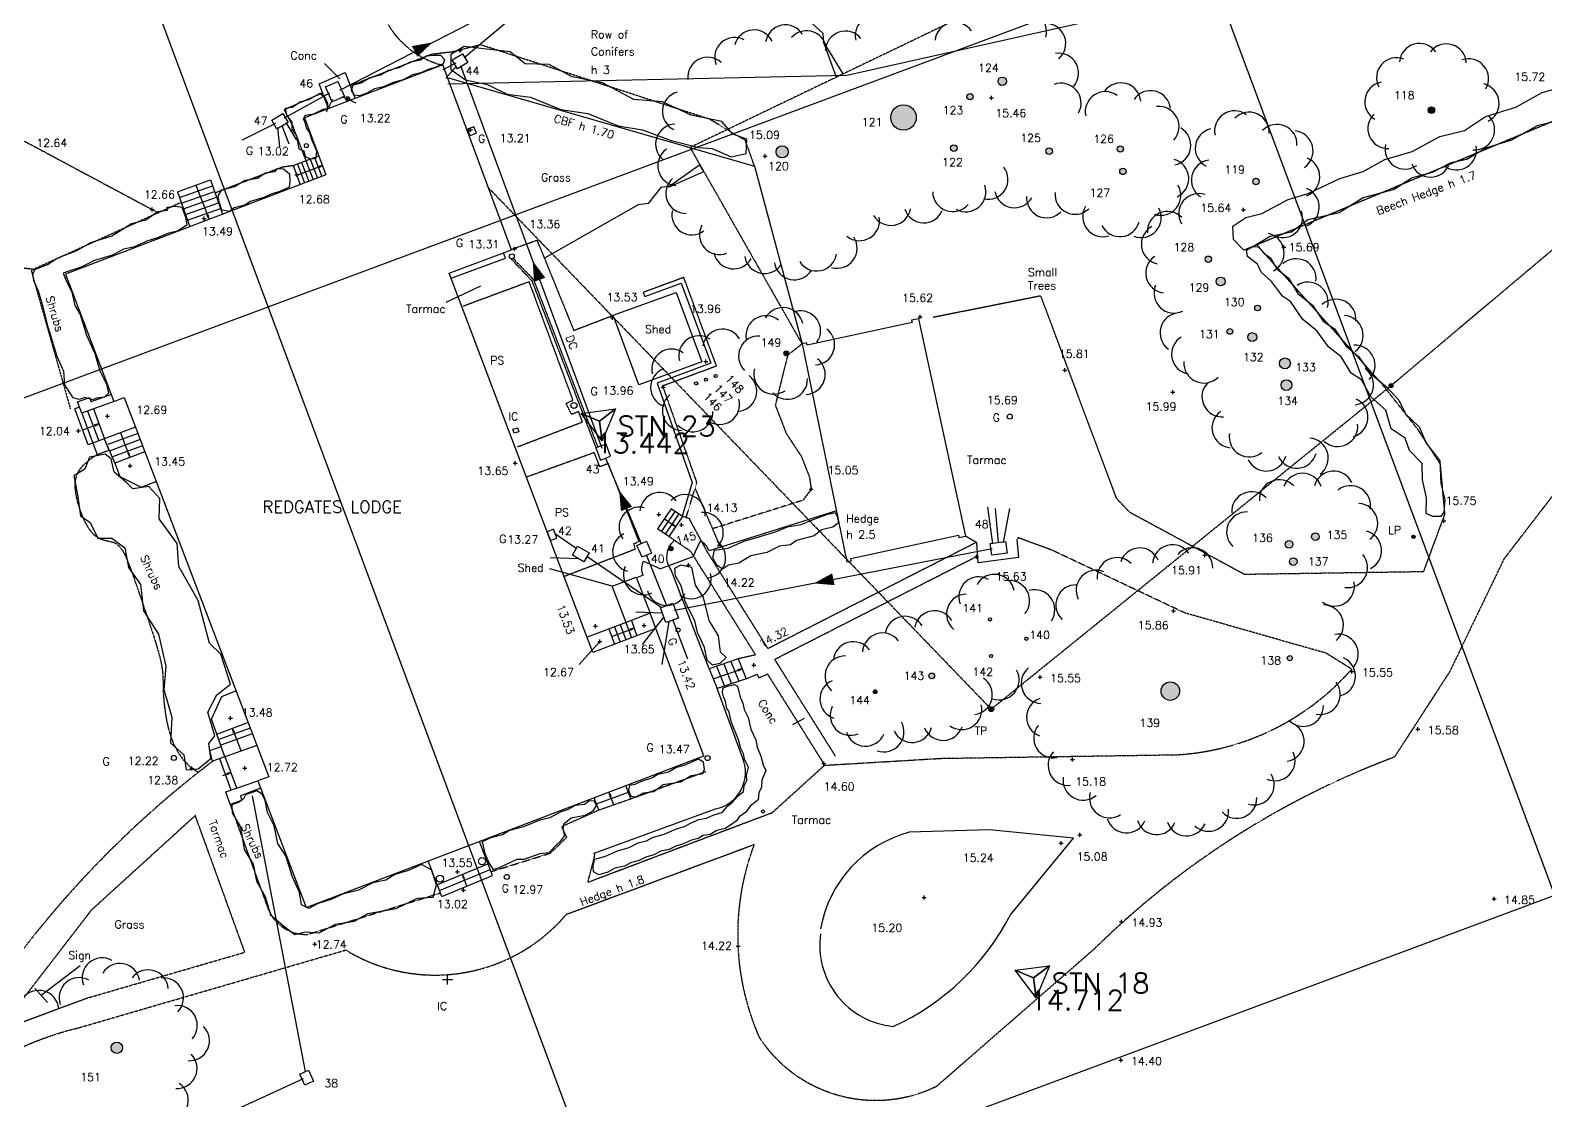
# Model space of a CAD drawing. Extents: x -4000 to 590500, y -6503 to 470250.
# Drawn here: x 340894 to 416624, y 271888 to 325378 of the extents above; entities that cross this region are included whole.
import ezdxf
from ezdxf.enums import TextEntityAlignment as Align

# ---------------------------------------------------------------- set-up
doc = ezdxf.new("R2010")
doc.units = 0
doc.header["$LTSCALE"] = 0.0508
doc.linetypes.add('DASHED', pattern=[19.05, 12.7, -6.35])
for name, color, linetype in [('BOUNDARY', 30, 'CONTINUOUS'), ('BT', 34, 'CONTINUOUS'), ('BUILDING', 34, 'CONTINUOUS'), ('CONTROL', 1, 'CONTINUOUS'), ('DETAIL', 5, 'CONTINUOUS'), ('FOUL', 1, 'CONTINUOUS'), ('GRID', 253, 'CONTINUOUS'), ('LEVEL', 1, 'CONTINUOUS'), ('MH_NUMBER', 7, 'CONTINUOUS'), ('SERVICE', 1, 'CONTINUOUS'), ('STAIRS', 2, 'CONTINUOUS'), ('STORM', 5, 'CONTINUOUS'), ('TEXT', 7, 'CONTINUOUS'), ('TEXT_SERVICE', 1, 'CONTINUOUS'), ('TREE_NUMBER', 7, 'CONTINUOUS'), ('VEGETATION', 3, 'CONTINUOUS')]:
    doc.layers.add(name, color=color, linetype=linetype)
doc.styles.add('ROMANS', font='Romans.shx')

msp = doc.modelspace()

# ---------------------------------------------------------------- hatches: boundary and pattern name
at = {"layer": 'SERVICE', "linetype": 'Continuous'}
h = msp.add_hatch(color=256, dxfattribs=at)
edge = h.paths.add_edge_path()
edge.add_arc((408898, 307621), 100, 0, 360)
h = msp.add_hatch(color=256, dxfattribs=at)
edge = h.paths.add_edge_path()
edge.add_arc((410015, 300068), 80, 0, 360)
h = msp.add_hatch(color=256, dxfattribs=at)
edge = h.paths.add_edge_path()
edge.add_arc((388913, 291455), 125, 0, 360)
at = {"layer": 'VEGETATION', "linetype": 'Continuous'}
h = msp.add_hatch(color=256, dxfattribs=at)
edge = h.paths.add_edge_path()
edge.add_arc((378468, 319303), 302, 0, 360)
edge = h.paths.add_edge_path()
edge.add_arc((384533, 321021), 637, 0, 360)
edge = h.paths.add_edge_path()
edge.add_arc((387857, 322063), 159, 0, 360)
edge = h.paths.add_edge_path()
edge.add_arc((389464, 322832), 207, 0, 360)
edge = h.paths.add_edge_path()
edge.add_arc((387046, 319489), 159, 0, 360)
edge = h.paths.add_edge_path()
edge.add_arc((391810, 319338), 159, 0, 360)
edge = h.paths.add_edge_path(flags=16)
edge.add_arc((395366, 319445), 159, 0, 360)
edge = h.paths.add_edge_path()
edge.add_arc((395496, 318327), 159, 0, 360)
h.paths.add_polyline_path([(394878, 318795), (399545, 318795), (399545, 320795), (394878, 320795)], flags=9)
h = msp.add_hatch(color=256, dxfattribs=at)
edge = h.paths.add_edge_path()
edge.add_arc((410914, 321390), 159, 0, 360)
h = msp.add_hatch(color=256, dxfattribs=at)
edge = h.paths.add_edge_path()
edge.add_arc((399763, 313939), 159, 0, 360)
edge = h.paths.add_edge_path()
edge.add_arc((400376, 312827), 223, 0, 360)
edge = h.paths.add_edge_path()
edge.add_arc((402146, 317823), 159, 0, 360)
edge = h.paths.add_edge_path()
edge.add_arc((400840, 310333), 143, 0, 360)
edge = h.paths.add_edge_path()
edge.add_arc((402224, 311500), 143, 0, 360)
edge = h.paths.add_edge_path()
edge.add_arc((401960, 310046), 223, 0, 360)
edge = h.paths.add_edge_path()
edge.add_arc((403592, 308732), 271, 0, 360)
edge = h.paths.add_edge_path()
edge.add_arc((403668, 307648), 271, 0, 360)
h = msp.add_hatch(color=256, dxfattribs=at)
edge = h.paths.add_edge_path()
edge.add_arc((378671, 309236), 120, 0, 360)
h = msp.add_hatch(color=256, dxfattribs=at)
edge = h.paths.add_edge_path()
edge.add_arc((374166, 307734), 79.6, 0, 360)
edge = h.paths.add_edge_path()
edge.add_arc((374659, 307922), 79.6, 0, 360)
edge = h.paths.add_edge_path()
edge.add_arc((375143, 308101), 79.6, 0, 360)
h = msp.add_hatch(color=256, dxfattribs=at)
edge = h.paths.add_edge_path()
edge.add_arc((403800, 299690), 191, 0, 360)
edge = h.paths.add_edge_path()
edge.add_arc((405117, 300079), 191, 0, 360)
edge = h.paths.add_edge_path()
edge.add_arc((404010, 298827), 191, 0, 360)
h = msp.add_hatch(color=256, dxfattribs=at)
edge = h.paths.add_edge_path()
edge.add_arc((372907, 299477), 111, 0, 360)
h = msp.add_hatch(color=256, dxfattribs=at)
edge = h.paths.add_edge_path()
edge.add_arc((385942, 293117), 143, 0, 360)
edge = h.paths.add_edge_path()
edge.add_arc((388904, 294111), 79.6, 0, 360)
edge = h.paths.add_edge_path()
edge.add_arc((388856, 295938), 79.6, 0, 360)
edge = h.paths.add_edge_path()
edge.add_arc((390673, 294972), 79.6, 0, 360)
h = msp.add_hatch(color=256, dxfattribs=at)
edge = h.paths.add_edge_path()
edge.add_arc((397868, 292356), 462, 0, 360)
edge = h.paths.add_edge_path()
edge.add_arc((403830, 294003), 127, 0, 360)
h = msp.add_hatch(color=256, dxfattribs=at)
edge = h.paths.add_edge_path()
edge.add_arc((383115, 292324), 95.5, 0, 360)
h = msp.add_hatch(color=256, dxfattribs=at)
edge = h.paths.add_edge_path()
edge.add_arc((340301, 270295), 891, 0, 360)
edge = h.paths.add_edge_path()
edge.add_arc((345217, 274535), 286, 0, 360)
edge = h.paths.add_edge_path()
edge.add_arc((342287, 264340), 350, 0, 360)
edge = h.paths.add_edge_path()
edge.add_arc((344131, 265945), 79.6, 0, 360)
edge = h.paths.add_edge_path()
edge.add_arc((353701, 265658), 63.7, 0, 360)

# ---------------------------------------------------------------- linework, layer by layer
at = {"layer": 'BOUNDARY', "linetype": 'Continuous', "flags": 128}
for points in [[(361797, 322998), (377085, 318592), (379461, 309704)], [(381182, 301368), (374818, 299368)], [(374002, 299066), (372380, 298465)], [(371517, 298145), (371189, 298023)]]:
    msp.add_lwpolyline(points, dxfattribs=at)
for points in [[(374818, 299368, 0.198912), (374365, 299856), (374002, 299066)], [(371517, 298145, -0.198912), (371543, 298849), (372380, 298465)]]:
    msp.add_lwpolyline(points, format="xyb", dxfattribs=at)
at = {"layer": 'BT', "linetype": 'Continuous', "flags": 128}
for points in [[(466894, 347728), (458232, 347728), (458232, 342481), (444143, 337098), (381701, 323114), (361768, 322692)], [(351983, 287120), (354636, 273350)], [(354532, 272987), (315266, 254900)]]:
    msp.add_lwpolyline(points, dxfattribs=at)
at = {"layer": 'BUILDING', "linetype": 'Continuous'}
msp.add_line((385276, 310965), (387631, 300098), dxfattribs=at)
at = {"layer": 'BUILDING', "linetype": 'Continuous', "flags": 128}
for points in [[(364937, 314411), (361516, 323648), (354596, 321005), (355668, 318160), (342655, 313186), (345062, 306832), (345581, 307024), (352807, 288074), (352258, 287880), (354685, 281543), (374551, 289120), (372154, 295480), (369004, 294287), (361831, 313235), (364937, 314411)], [(385276, 310965), (384934, 310891), (384959, 310773), (379711, 309636), (379686, 309753), (379461, 309704), (381707, 298821), (381932, 298870), (381907, 298987), (387272, 300150), (387298, 300033), (387631, 300098)]]:
    msp.add_lwpolyline(points, dxfattribs=at)
at = {"layer": 'CONTROL', "linetype": 'Continuous'}
for p, q in [((368419, 306236), (370136, 306464)), ((369343, 305854), (368419, 306236)), ((369475, 304863), (368419, 306236)), ((368419, 306236), (369343, 305854)), ((369343, 305854), (370136, 306464)), ((370136, 306464), (369343, 305854)), ((370136, 306464), (369475, 304863)), ((369475, 304863), (369343, 305854)), ((369343, 305854), (369475, 304863)), ((390112, 278404), (391829, 278632)), ((391036, 278022), (390112, 278404)), ((391168, 277031), (390112, 278404)), ((390112, 278404), (391036, 278022)), ((391036, 278022), (391829, 278632)), ((391829, 278632), (391036, 278022)), ((391168, 277031), (391036, 278022)), ((391036, 278022), (391168, 277031)), ((391829, 278632), (391168, 277031))]:
    msp.add_line(p, q, dxfattribs=at)
at = {"layer": 'DETAIL', "linetype": 'Continuous'}
for p, q in [((354027, 318615), (355312, 319102)), ((348244, 317314), (348867, 315560)), ((349893, 317900), (350502, 316185)), ((345062, 306832), (343465, 306242)), ((344934, 307179), (343928, 306807)), ((343354, 306542), (343125, 306457)), ((344579, 304958), (343784, 304663)), ((346432, 302544), (347180, 302829)), ((373489, 301088), (372926, 301470)), ((372801, 300080), (372241, 300461)), ((372154, 295480), (371866, 296244)), ((370669, 295789), (368716, 295049)), ((376267, 293968), (374826, 293473)), ((376662, 292976), (377217, 293201)), ((377217, 293201), (377300, 293019)), ((377300, 293019), (377743, 293209)), ((350469, 292095), (351171, 292363)), ((376662, 292976), (375221, 292481)), ((341761, 276802), (341119, 277509))]:
    msp.add_line(p, q, dxfattribs=at)
at = {"layer": 'DETAIL', "linetype": 'DASHED'}
for p, q in [((374112, 302490), (375378, 299544)), ((388166, 299783), (377760, 294481)), ((388245, 299105), (378101, 293937)), ((377143, 294166), (376267, 293968)), ((370913, 286980), (374660, 288346))]:
    msp.add_line(p, q, dxfattribs=at)
at = {"layer": 'DETAIL', "linetype": 'DASHED', "flags": 128}
for points in [[(321350, 430351), (321015, 414579), (320509, 379328), (319995, 359308), (319907, 337616), (321532, 331678), (327662, 324395), (340693, 319791), (347293, 316259)], [(390905, 428180), (391587, 402376), (391498, 380036), (391453, 357694), (391806, 336040), (388695, 326647), (373864, 319521), (379461, 309704)], [(386012, 311047), (391376, 312116), (395156, 302004), (395819, 301310), (401567, 298200), (410530, 298335), (411588, 301197), (411364, 303700), (410223, 305451), (408424, 307729), (402177, 314662), (421483, 322718), (426708, 325013), (438807, 330033), (454939, 335936), (455920, 336199), (458015, 337686), (458945, 340638), (457376, 342366), (457369, 350415)], [(377085, 318592), (376631, 319876), (374844, 320932), (363401, 324652), (362011, 324301), (360940, 324171), (356881, 322601)], [(341054, 313431), (325903, 315112), (316291, 322409), (316306, 305847), (314949, 280384), (314626, 267220), (314776, 263416), (316279, 262315), (318752, 260744)], [(355503, 322248), (353577, 321405), (353997, 320616), (354664, 318857)], [(354028, 318614), (353482, 318535), (350126, 317244)], [(348435, 316777), (340936, 313378), (342896, 306461)], [(364929, 314434), (366217, 314890), (368050, 310380), (370027, 311139)], [(365246, 304569), (368490, 305810), (368296, 306321), (367941, 306186), (367669, 306743), (368018, 306893), (365830, 312810), (362520, 311585)], [(373670, 301026), (374204, 302791), (372498, 307619), (375185, 308610), (373554, 313028), (371525, 312278)], [(379461, 309704), (378741, 309139), (378121, 306644), (378667, 305239), (379422, 304086), (379820, 303080), (379925, 302452), (379511, 301891), (374981, 300467)], [(344238, 304181), (343927, 303968), (343674, 303767), (343475, 303572), (343324, 303379), (343219, 303182), (343153, 302976), (343123, 302758), (343124, 302520), (343152, 302262), (343204, 301988), (343276, 301706), (343364, 301425), (343467, 301152), (343581, 300895), (343702, 300662), (343827, 300461), (343954, 300298), (344081, 300169), (344207, 300070), (344332, 299997), (344454, 299944), (344572, 299905), (344686, 299878), (344795, 299856), (344897, 299834), (344994, 299809), (345087, 299776), (345176, 299730), (345264, 299668), (345351, 299584), (345437, 299476), (345525, 299338), (345616, 299167), (345708, 298964), (345804, 298732), (345904, 298474), (346007, 298191), (346115, 297887), (346226, 297563), (346343, 297222), (346465, 296867), (346589, 296503), (346714, 296137), (346836, 295775), (346953, 295422), (347062, 295085), (347162, 294770), (347249, 294482), (347321, 294227), (347379, 294001), (347426, 293799), (347461, 293617), (347487, 293450), (347505, 293293), (347517, 293142), (347523, 292991), (347527, 292836), (347529, 292672), (347532, 292495), (347539, 292300), (347551, 292082), (347571, 291836), (347602, 291558), (347645, 291244), (347704, 290891), (347787, 290509), (347902, 290110), (348059, 289706), (348267, 289310), (348534, 288934), (348870, 288590), (349283, 288291)], [(367564, 298091), (371130, 299459), (371059, 299725), (371315, 299841), (369781, 303724), (369352, 303566), (369084, 304274), (365689, 303046)], [(377760, 294481), (374744, 299286), (373829, 300972), (373489, 301088)], [(377143, 294166), (373899, 299334), (372801, 300080)], [(381133, 289106), (378101, 293937)], [(380549, 288739), (377743, 293209)], [(363951, 283346), (366886, 284261), (367701, 285048), (367456, 285597), (369299, 286416)], [(377950, 286263), (368760, 282794), (369106, 284138)]]:
    msp.add_lwpolyline(points, dxfattribs=at)
for points in [[(361461, 323626, -0.717858), (360935, 332028), (380547, 334418), (381267, 338600), (381797, 357863), (382141, 379754), (382114, 402775), (382131, 428260)], [(350001, 288847, 0.073938), (339582, 278182, -0.121747), (322780, 262293), (316776, 259984, -0.414954), (312404, 263656), (312322, 281513), (312201, 303743), (312129, 319321), (312009, 340833), (311835, 351731)], [(452037, 326721), (443188, 324389), (436164, 322168), (431718, 319100, 0.291607), (429456, 314766), (430959, 308265), (430435, 306637), (425898, 303298), (419425, 300744), (417677, 303037), (414536, 298959), (411822, 293321), (409061, 289056, 0.105156), (394078, 279483), (386172, 272594, -0.379026), (377342, 275038, -0.196114), (377083, 284699, -0.196114)], [(377950, 286263), (380584, 288650), (386444, 288998), (398246, 289178, 0.199665), (406930, 293453), (405646, 294252), (398579, 296266), (391987, 299382), (390272, 300019), (390196, 299926)], [(350886, 286673), (352758, 281529, 0.331), (354766, 280202), (361417, 282280)], [(312616, 221010), (312509, 240123), (312443, 249044), (312347, 255102, -0.178501), (313350, 257114, -0.118015), (316453, 257877, 0.092724), (333920, 269089, -0.18539), (343410, 275560), (356658, 279417, 0.368926), (367684, 281204), (377083, 284699)]]:
    msp.add_lwpolyline(points, format="xyb", dxfattribs=at)
at = {"layer": 'DETAIL', "flags": 128}
for points in [[(380568, 324691), (380555, 324719), (380524, 325224), (379772, 325906), (379741, 326412), (376151, 333882)], [(372932, 317609), (372905, 317593), (372403, 317526), (371776, 316729), (371273, 316662), (366584, 313988)], [(351002, 290466), (351007, 290477)]]:
    msp.add_lwpolyline(points, dxfattribs=at)
for points in [[(380516, 324835), (381171, 323031), (381515, 323197)], [(372792, 317546), (374545, 318326), (374356, 318658)]]:
    msp.add_lwpolyline(points, close=True, dxfattribs=at)
at = {"layer": 'DETAIL', "linetype": 'Continuous', "flags": 128}
for points in [[(355802, 321465), (355326, 322710), (356627, 323266), (357122, 321969)], [(361926, 312986), (364637, 313991), (364536, 314259)], [(371525, 312278), (371601, 312072), (373424, 312745), (374903, 308740), (372218, 307751), (373972, 302786), (373464, 301105)], [(343465, 306242), (343254, 306814), (343845, 307033), (343928, 306807)], [(344026, 304753), (344238, 304181), (344829, 304400), (344741, 304637)], [(344579, 304958), (345119, 303753), (345375, 303083), (346432, 302544)], [(390196, 299926), (390277, 299033), (388268, 298773), (388200, 299763), (387631, 300098)], [(350612, 289068), (350220, 290203), (349947, 290959), (350469, 292095)], [(350612, 289068), (350001, 288847), (349867, 289386), (350435, 289582)], [(352403, 287502), (351397, 287117), (351448, 286894), (350878, 286694), (350665, 287316), (352258, 287880)]]:
    msp.add_lwpolyline(points, dxfattribs=at)
for points in [[(371309, 307667), (370027, 311139), (373174, 312279), (374456, 308807)], [(370669, 295789), (369980, 297602), (371176, 298057), (371866, 296244)]]:
    msp.add_lwpolyline(points, close=True, dxfattribs=at)
for points in [[(374826, 293473), (372924, 298410, -0.390458), (373083, 299891)], [(369106, 284138), (369067, 284252), (375138, 286469, 0.476211), (376484, 289032), (375221, 292481)], [(380383, 280227, 0.425972), (384023, 275596, 0.168151), (389876, 281182), (393033, 285000), (388825, 285425), (384813, 285303, 0.290664), (380383, 280477)]]:
    msp.add_lwpolyline(points, format="xyb", dxfattribs=at)
at = {"layer": 'DETAIL', "linetype": 'DASHED', "flags": 128}
msp.add_lwpolyline([(349140, 286137), (343940, 281407), (339287, 275368), (343675, 277001), (351615, 279308)], close=True, dxfattribs=at)
at = {"layer": 'DETAIL', "linetype": 'Continuous'}
for centre in [(363467, 283856), (361366, 282983)]:
    msp.add_circle(centre, 180, dxfattribs=at)
at = {"layer": 'FOUL', "linetype": 'Continuous', "flags": 128}
for points in [[(356356, 322387), (366572, 327648)], [(362578, 324011), (366678, 327471)], [(362154, 323729), (361517, 323411)], [(362189, 323588), (361659, 322987)], [(362401, 323623), (369452, 304501)], [(353599, 321010), (355862, 322246)], [(356003, 321928), (355685, 321293)], [(356463, 322069), (357170, 321752)], [(353246, 320516), (353352, 319562)], [(353458, 320622), (353811, 319704)], [(353670, 320763), (354200, 319880)], [(369646, 304000), (371428, 299735)], [(368169, 299475), (367140, 300201)], [(371692, 299141), (372682, 296631)], [(368305, 298966), (366874, 299024)], [(372421, 296535), (368714, 299079)], [(372487, 296257), (371152, 296305)], [(372553, 296076), (371470, 294681)], [(372805, 295834), (372460, 293692)], [(373006, 295908), (373732, 293975)]]:
    msp.add_lwpolyline(points, dxfattribs=at)
at = {"layer": 'FOUL', "flags": 128}
for points in [[(360994, 324775, 0, 600, 0), (360102, 324322, 600, 600, 0)], [(366004, 313852, 0, 600, 0), (366346, 312912, 600, 600, 0)], [(370318, 302390, 0, 600, 0), (370690, 301462, 600, 600, 0)]]:
    msp.add_lwpolyline(points, format="xyseb", dxfattribs=at)
at = {"layer": 'GRID', "linetype": 'Continuous', "flags": 128}
for points in [[(468788, 0), (295644, 465000)], [(522142, 0), (348997, 465000)], [(0, 180214), (535000, 379423)], [(0, 126860), (535000, 326070)]]:
    msp.add_lwpolyline(points, dxfattribs=at)
at = {"layer": 'LEVEL', "flags": 128}
for points in [[(362280, 324374), (362480, 324374)], [(362380, 324274), (362380, 324474)], [(356655, 321954), (356855, 321954)], [(356755, 321854), (356755, 322054)], [(388837, 322001), (389037, 322001)], [(388937, 321901), (388937, 322101)], [(362797, 320409), (362997, 320409)], [(362897, 320309), (362897, 320509)], [(377525, 319085), (377725, 319085)], [(377625, 318985), (377625, 319185)], [(354121, 318153), (354321, 318153)], [(354221, 318053), (354221, 318253)], [(346883, 316425), (347083, 316425)], [(346983, 316325), (346983, 316525)], [(349478, 315980), (349678, 315980)], [(349578, 315880), (349578, 316080)], [(401418, 316401), (401618, 316401)], [(401518, 316301), (401518, 316501)], [(364990, 314451), (365190, 314451)], [(365090, 314351), (365090, 314551)], [(403432, 314536), (403632, 314536)], [(403532, 314436), (403532, 314636)], [(369888, 311015), (370088, 311015)], [(369988, 310915), (369988, 311115)], [(385260, 311056), (385460, 311056)], [(385360, 310956), (385360, 311156)], [(374545, 308830), (374745, 308830)], [(374645, 308730), (374645, 308930)], [(392498, 308389), (392698, 308389)], [(392598, 308289), (392598, 308489)], [(372428, 307551), (372628, 307551)], [(372528, 307451), (372528, 307651)], [(397890, 307294), (398090, 307294)], [(397990, 307194), (397990, 307394)], [(344647, 306090), (344847, 306090)], [(344747, 305990), (344747, 306190)], [(343197, 305357), (343397, 305357)], [(343297, 305257), (343297, 305457)], [(345885, 303518), (345885, 303718)], [(365029, 303742), (365229, 303742)], [(365129, 303642), (365129, 303842)], [(345785, 303618), (345985, 303618)], [(379825, 302452), (380025, 302452)], [(379925, 302352), (379925, 302552)], [(372205, 301188), (372405, 301188)], [(372305, 301088), (372305, 301288)], [(373338, 300660), (373538, 300660)], [(373438, 300560), (373438, 300760)], [(411436, 300872), (411636, 300872)], [(411536, 300772), (411536, 300972)], [(388182, 298972), (388182, 299172)], [(399485, 299152), (399685, 299152)], [(399585, 299052), (399585, 299252)], [(373687, 298658), (373887, 298658)], [(373787, 298558), (373787, 298758)], [(388082, 299072), (388282, 299072)], [(397924, 296364), (398124, 296364)], [(398024, 296264), (398024, 296464)], [(369031, 295602), (369231, 295602)], [(369131, 295502), (369131, 295702)], [(371476, 295631), (371676, 295631)], [(371576, 295531), (371576, 295731)], [(369260, 294840), (369460, 294840)], [(369360, 294740), (369360, 294940)], [(376957, 293654), (377157, 293654)], [(377057, 293554), (377057, 293754)], [(391356, 292949), (391356, 293149)], [(406844, 293333), (407044, 293333)], [(406944, 293233), (406944, 293433)], [(391256, 293049), (391456, 293049)], [(350792, 291011), (350992, 291011)], [(350892, 290911), (350892, 291111)], [(410134, 290449), (410334, 290449)], [(410234, 290349), (410234, 290549)], [(348967, 288381), (348967, 288581)], [(351623, 288403), (351623, 288603)], [(380449, 288739), (380649, 288739)], [(380549, 288639), (380549, 288839)], [(392881, 288939), (393081, 288939)], [(392981, 288839), (392981, 289039)], [(348867, 288481), (349067, 288481)], [(351523, 288503), (351723, 288503)], [(392314, 284755), (392514, 284755)], [(392414, 284655), (392414, 284855)], [(393242, 285177), (393442, 285177)], [(393342, 285077), (393342, 285277)], [(362144, 283330), (362344, 283330)], [(362244, 283230), (362244, 283430)], [(362546, 282306), (362546, 282506)], [(362446, 282406), (362646, 282406)], [(385465, 282049), (385665, 282049)], [(385565, 281949), (385565, 282149)], [(413942, 281970), (414142, 281970)], [(414042, 281870), (414042, 282070)], [(395322, 280833), (395522, 280833)], [(395422, 280733), (395422, 280933)], [(355010, 279705), (355210, 279705)], [(355110, 279605), (355110, 279805)], [(376174, 279611), (376374, 279611)], [(376274, 279511), (376274, 279711)], [(395300, 273915), (395500, 273915)], [(395400, 273815), (395400, 274015)]]:
    msp.add_lwpolyline(points, dxfattribs=at)
at = {"layer": 'LEVEL', "linetype": 'Continuous', "flags": 128}
msp.add_lwpolyline([(369360, 294840), (368315, 293682)], dxfattribs=at)
at = {"layer": 'SERVICE', "linetype": 'DASHED'}
for p, q in [((435398, 329924), (408898, 307621)), ((363791, 317505), (388913, 291455)), ((388913, 291455), (408898, 307621))]:
    msp.add_line(p, q, dxfattribs=at)
at = {"layer": 'SERVICE'}
for p, q in [((361488, 277947), (361988, 277947)), ((361738, 277697), (361738, 278197))]:
    msp.add_line(p, q, dxfattribs=at)
at = {"layer": 'SERVICE', "linetype": 'Continuous', "flags": 128}
for points in [[(362758, 323764), (362242, 323456), (361976, 323903), (362491, 324210)], [(355651, 322555), (356265, 322823), (356593, 322071), (355978, 321803)], [(353773, 320766), (353220, 320442), (352958, 320891), (353510, 321215)], [(363185, 320243), (363065, 320561), (362747, 320441), (362867, 320123)], [(365013, 305439), (365243, 305507), (365300, 305315), (365070, 305247)], [(369664, 304702), (369159, 304511), (369390, 303903), (369895, 304094)], [(367214, 300004), (367048, 300444), (366720, 300320), (366887, 299881)], [(368563, 298817), (367982, 299152), (368242, 299602), (368823, 299268)], [(371685, 299846), (371943, 299249), (371465, 299043), (371208, 299640)], [(389712, 299251), (388939, 299147), (388861, 299732), (389634, 299836)], [(372661, 295782), (372389, 296523), (373009, 296750), (373281, 296009)], [(354358, 273217), (354794, 273419), (355050, 272865), (354614, 272663)]]:
    msp.add_lwpolyline(points, close=True, dxfattribs=at)
at = {"layer": 'SERVICE', "linetype": 'DASHED', "flags": 128}
for points in [[(364907, 313968), (365953, 312870), (369159, 304511)], [(365022, 313981), (366039, 312924), (369253, 304547)]]:
    msp.add_lwpolyline(points, dxfattribs=at)
at = {"layer": 'SERVICE', "linetype": 'Continuous'}
for centre, radius in [((356755, 321954), 100), ((354690, 319616), 100), ((364952, 314084), 125), ((408898, 307621), 100), ((368064, 306629), 150), ((389843, 306075), 125), ((410015, 300068), 80), ((373264, 295409), 100), ((388913, 291455), 125), ((348071, 289018), 125), ((374740, 289009), 125), ((377512, 286340), 80), ((364707, 283070), 125)]:
    msp.add_circle(centre, radius, dxfattribs=at)
at = {"layer": 'STAIRS', "linetype": 'Continuous'}
for p, q in [((354667, 318859), (355028, 317915)), ((354881, 318940), (355241, 317997)), ((355094, 319022), (355455, 318078)), ((354028, 318614), (354388, 317671)), ((354241, 318696), (354602, 317752)), ((354454, 318777), (354815, 317834)), ((348244, 317314), (349893, 317900)), ((348345, 317029), (349994, 317614)), ((348447, 316743), (350096, 317329)), ((348548, 316457), (350197, 317043)), ((348650, 316171), (350299, 316757)), ((348751, 315885), (350400, 316471)), ((343784, 304663), (343125, 306457)), ((343465, 306242), (344026, 304753)), ((343755, 306351), (344316, 304862)), ((344045, 306461), (344606, 304971)), ((346147, 305539), (344579, 304958)), ((346264, 305231), (344766, 304676)), ((346381, 304924), (344884, 304368)), ((346499, 304616), (345001, 304060)), ((346616, 304308), (345119, 303753)), ((372926, 301470), (372241, 300461)), ((373113, 301343), (372427, 300334)), ((373300, 301216), (372614, 300207)), ((373487, 301089), (372801, 300080)), ((369813, 295465), (370091, 294699)), ((370094, 295571), (370372, 294805)), ((370375, 295678), (370652, 294911)), ((370655, 295784), (370933, 295018)), ((370936, 295890), (371213, 295124)), ((375907, 293844), (376301, 292852)), ((376267, 293968), (376662, 292976)), ((374826, 293473), (375221, 292481)), ((375186, 293597), (375581, 292605)), ((375547, 293720), (375941, 292728)), ((350220, 290203), (351770, 290794)), ((350933, 287411), (350358, 288976)), ((351215, 287514), (350640, 289080)), ((369299, 286416), (369065, 287028)), ((369182, 286722), (370788, 287308)), ((370913, 286980), (370663, 287637)), ((363986, 283140), (363337, 284843)), ((361460, 282091), (360782, 283868)), ((361218, 282673), (363762, 283729)), ((361348, 282385), (363874, 283434)), ((361460, 282091), (363986, 283140))]:
    msp.add_line(p, q, dxfattribs=at)
at = {"layer": 'STAIRS', "linetype": 'DASHED'}
msp.add_line((369299, 286416), (370913, 286980), dxfattribs=at)
at = {"layer": 'STAIRS', "flags": 128}
for points in [[(354212, 318133), (355493, 318623)], [(355280, 318565), (355339, 318539)], [(355284, 318574), (355350, 318545)], [(355285, 318552), (355328, 318532)], [(355290, 318539), (355317, 318526)], [(355295, 318525), (355306, 318520)], [(355300, 318578), (355361, 318551)], [(355316, 318582), (355372, 318557)], [(355332, 318585), (355383, 318563)], [(355348, 318589), (355394, 318569)], [(355364, 318593), (355405, 318575)], [(355380, 318597), (355416, 318581)], [(355397, 318600), (355427, 318587)], [(355413, 318604), (355438, 318593)], [(355429, 318608), (355449, 318599)], [(355445, 318612), (355460, 318605)], [(355461, 318615), (355471, 318611)], [(349171, 317644), (349827, 315927)], [(349729, 316125), (349724, 316114)], [(349742, 316130), (349730, 316103)], [(349755, 316136), (349736, 316092)], [(349769, 316141), (349742, 316081)], [(349778, 316136), (349748, 316070)], [(349782, 316120), (349754, 316059)], [(349785, 316104), (349760, 316048)], [(349789, 316088), (349766, 316037)], [(349793, 316072), (349772, 316026)], [(349797, 316056), (349778, 316015)], [(349800, 316040), (349784, 316004)], [(349804, 316024), (349790, 315993)], [(349808, 316008), (349796, 315982)], [(349812, 315992), (349802, 315971)], [(349815, 315975), (349809, 315960)], [(349819, 315959), (349815, 315949)], [(343512, 305405), (344326, 305716)], [(344112, 305658), (344171, 305631)], [(344116, 305667), (344182, 305637)], [(344117, 305645), (344160, 305625)], [(344122, 305631), (344149, 305619)], [(344127, 305618), (344138, 305613)], [(344132, 305671), (344193, 305644)], [(344149, 305675), (344204, 305650)], [(344165, 305678), (344215, 305656)], [(344181, 305682), (344227, 305662)], [(344197, 305686), (344238, 305668)], [(344213, 305690), (344249, 305674)], [(344229, 305693), (344260, 305680)], [(344245, 305697), (344271, 305686)], [(344261, 305701), (344282, 305692)], [(344277, 305705), (344293, 305698)], [(344293, 305708), (344304, 305704)], [(345397, 305261), (345867, 304030)], [(345770, 304228), (345765, 304217)], [(345783, 304233), (345771, 304206)], [(345796, 304239), (345777, 304195)], [(345809, 304244), (345783, 304184)], [(345819, 304239), (345789, 304173)], [(345822, 304223), (345795, 304162)], [(345826, 304207), (345801, 304151)], [(345830, 304191), (345807, 304140)], [(345834, 304175), (345813, 304129)], [(345837, 304159), (345819, 304118)], [(345841, 304143), (345825, 304107)], [(345845, 304127), (345831, 304096)], [(345849, 304111), (345837, 304085)], [(345852, 304095), (345843, 304074)], [(345856, 304078), (345849, 304063)], [(345860, 304062), (345855, 304052)], [(372583, 300965), (373144, 300585)], [(372950, 300691), (372953, 300680)], [(372958, 300703), (372964, 300674)], [(372966, 300715), (372975, 300668)], [(372974, 300727), (372986, 300663)], [(372984, 300728), (372998, 300657)], [(372996, 300717), (373009, 300652)], [(373009, 300706), (373020, 300646)], [(373021, 300695), (373031, 300640)], [(373033, 300684), (373043, 300635)], [(373045, 300673), (373054, 300629)], [(373058, 300662), (373065, 300624)], [(373070, 300651), (373076, 300618)], [(373082, 300640), (373088, 300613)], [(373095, 300629), (373099, 300607)], [(373107, 300618), (373110, 300601)], [(373119, 300607), (373121, 300596)], [(369954, 295078), (371074, 295507)], [(370861, 295449), (370920, 295423)], [(370865, 295458), (370931, 295429)], [(370866, 295436), (370909, 295416)], [(370871, 295423), (370898, 295410)], [(370876, 295409), (370887, 295404)], [(370881, 295462), (370942, 295435)], [(370897, 295466), (370953, 295441)], [(370913, 295469), (370964, 295447)], [(370930, 295473), (370975, 295453)], [(370946, 295477), (370986, 295459)], [(370962, 295481), (370997, 295465)], [(370978, 295484), (371008, 295471)], [(370994, 295488), (371019, 295477)], [(371010, 295492), (371030, 295483)], [(371026, 295496), (371041, 295489)], [(371042, 295499), (371052, 295495)], [(375024, 292977), (376464, 293472)], [(376249, 293421), (376307, 293393)], [(376253, 293430), (376319, 293398)], [(376254, 293408), (376296, 293387)], [(376258, 293394), (376285, 293381)], [(376263, 293381), (376274, 293376)], [(376270, 293433), (376330, 293404)], [(376286, 293436), (376341, 293410)], [(376302, 293440), (376352, 293415)], [(376318, 293443), (376363, 293421)], [(376335, 293446), (376375, 293427)], [(376351, 293449), (376386, 293432)], [(376367, 293453), (376397, 293438)], [(376383, 293456), (376408, 293443)], [(376399, 293459), (376419, 293449)], [(376416, 293462), (376431, 293455)], [(376432, 293465), (376442, 293460)], [(351428, 289364), (350995, 290499)], [(351006, 290450), (351013, 290466)], [(351010, 290434), (351019, 290455)], [(351014, 290418), (351025, 290444)], [(351017, 290402), (351031, 290433)], [(351021, 290386), (351037, 290422)], [(351025, 290370), (351043, 290411)], [(351029, 290354), (351049, 290400)], [(351032, 290338), (351055, 290389)], [(351036, 290322), (351061, 290378)], [(351040, 290306), (351067, 290367)], [(351044, 290289), (351073, 290356)], [(351053, 290285), (351079, 290345)], [(351066, 290290), (351085, 290333)], [(351079, 290295), (351091, 290322)], [(351092, 290300), (351097, 290311)], [(350521, 288141), (350927, 288297)], [(350714, 288239), (350773, 288212)], [(350718, 288248), (350784, 288219)], [(350719, 288226), (350762, 288206)], [(350724, 288213), (350751, 288200)], [(350729, 288199), (350740, 288194)], [(350734, 288252), (350795, 288225)], [(350750, 288256), (350806, 288231)], [(350766, 288259), (350817, 288237)], [(350783, 288263), (350828, 288243)], [(350799, 288267), (350839, 288249)], [(350815, 288271), (350850, 288255)], [(350831, 288274), (350861, 288261)], [(350847, 288278), (350872, 288267)], [(350863, 288282), (350883, 288273)], [(350879, 288286), (350894, 288279)], [(350895, 288289), (350905, 288285)], [(370053, 286679), (369811, 287312)], [(369819, 287280), (369823, 287290)], [(369822, 287264), (369829, 287279)], [(369826, 287248), (369835, 287268)], [(369830, 287232), (369841, 287257)], [(369834, 287216), (369847, 287246)], [(369837, 287200), (369853, 287235)], [(369841, 287184), (369859, 287224)], [(369845, 287168), (369865, 287213)], [(369849, 287151), (369871, 287202)], [(369853, 287135), (369877, 287191)], [(369856, 287119), (369884, 287180)], [(369860, 287103), (369890, 287169)], [(369869, 287099), (369896, 287158)], [(369882, 287104), (369902, 287147)], [(369896, 287109), (369908, 287136)], [(369909, 287114), (369914, 287125)], [(362715, 282612), (362490, 283201)], [(362498, 283168), (362502, 283179)], [(362501, 283152), (362508, 283168)], [(362505, 283136), (362514, 283157)], [(362509, 283120), (362520, 283146)], [(362513, 283104), (362526, 283135)], [(362516, 283088), (362532, 283124)], [(362520, 283072), (362538, 283113)], [(362524, 283056), (362544, 283102)], [(362528, 283040), (362550, 283091)], [(362531, 283024), (362556, 283079)], [(362535, 283007), (362562, 283069)], [(362539, 282991), (362568, 283057)], [(362548, 282987), (362574, 283046)], [(362561, 282992), (362580, 283035)], [(362574, 282997), (362586, 283024)], [(362588, 283002), (362593, 283013)]]:
    msp.add_lwpolyline(points, dxfattribs=at)
for points in [[(355493, 318623), (355277, 318572), (355298, 318516)], [(349827, 315927), (349776, 316143), (349720, 316122)], [(344326, 305716), (344109, 305665), (344131, 305609)], [(345867, 304030), (345817, 304246), (345761, 304225)], [(373144, 300585), (372979, 300733), (372945, 300683)], [(371074, 295507), (370858, 295456), (370880, 295400)], [(376464, 293472), (376246, 293429), (376266, 293372)], [(350995, 290499), (351045, 290282), (351101, 290304)], [(350927, 288297), (350711, 288246), (350733, 288190)], [(369811, 287312), (369862, 287096), (369918, 287118)], [(362490, 283201), (362540, 282984), (362597, 283006)]]:
    msp.add_lwpolyline(points, close=True, dxfattribs=at)
at = {"layer": 'STAIRS', "linetype": 'Continuous', "flags": 128}
for points in [[(351879, 290507), (350311, 289939)], [(351988, 290220), (350411, 289649)], [(352207, 289646), (350612, 289068)]]:
    msp.add_lwpolyline(points, dxfattribs=at)
at = {"layer": 'STORM', "linetype": 'Continuous', "flags": 128}
for points in [[(353140, 320728), (351478, 319880)], [(388993, 299711), (388746, 301547)], [(389276, 299781), (389134, 301476)], [(389523, 299781), (389841, 301476)], [(388958, 299463), (373086, 296392)]]:
    msp.add_lwpolyline(points, dxfattribs=at)
at = {"layer": 'STORM', "flags": 128}
msp.add_lwpolyline([(380049, 297739, 0, 600, 0), (381027, 297946, 600, 600, 0)], format="xyseb", dxfattribs=at)
at = {"layer": 'TEXT', "linetype": 'Continuous'}
for p, q in [((356361, 322959), (355595, 323725)), ((363398, 312593), (361653, 311782)), ((369980, 297602), (366854, 298469)), ((379568, 290993), (378986, 290671)), ((341440, 277155), (343378, 278642))]:
    msp.add_line(p, q, dxfattribs=at)
at = {"layer": 'VEGETATION', "linetype": 'Continuous', "flags": 128}
for points in [[(360673, 324100), (361075, 324142), (361393, 324134), (361594, 323924), (361519, 323698), (361125, 323523), (360824, 323439), (360405, 323255), (359986, 323146), (359526, 322903), (359032, 322778), (358546, 322560), (358094, 322460), (357709, 322242), (357349, 322100), (357097, 322133), (356947, 322368), (357022, 322661), (357424, 322761), (357859, 323012), (358387, 323146), (358797, 323380), (359325, 323514), (359894, 323799), (360388, 323899), (360673, 324100)], [(375926, 319049), (376673, 319230), (376696, 319931), (375994, 320180), (375451, 320814), (373912, 321130), (372485, 321809), (371059, 321922), (369497, 322759), (367981, 323054), (366826, 323664), (365627, 323710), (364879, 324298), (363702, 324434), (362571, 324569), (361914, 324162), (361914, 323415), (362638, 322895), (363748, 322669), (364721, 322194), (365898, 322035), (367415, 321425), (368750, 321221), (370267, 320610), (371489, 320407), (372916, 319864), (374296, 319524), (374975, 319479), (375926, 319049)], [(417228, 320849), (416202, 320607), (414916, 319880), (413629, 319489), (412678, 318930), (411877, 318762), (410948, 318266), (409959, 318005), (409046, 317427), (407498, 316999), (406305, 316253), (404739, 315899), (403918, 315284), (402856, 315079), (402073, 314614), (401532, 314390), (401028, 314930), (400991, 315583), (401644, 316030), (402445, 316216), (403751, 316924), (404757, 317222), (406342, 317968), (407498, 318322), (408580, 318918), (409959, 319328), (411339, 320074), (412570, 320372), (413611, 321073), (415140, 321539), (416445, 322265), (418142, 322731)], [(355629, 322010), (355369, 322217), (354803, 321903), (354412, 321804), (353976, 321521), (353624, 321475), (353701, 321130), (353961, 320794), (353968, 320434), (354198, 320098), (354313, 319463), (354565, 319363), (354627, 319065), (354887, 318950), (355178, 318989), (355216, 319333), (354979, 319868), (354841, 320281), (354703, 320503), (354634, 320794), (354550, 320932), (354634, 321130), (355063, 321207), (355530, 321436), (355744, 321475), (355767, 321727), (355629, 322010)], [(353247, 318478), (353551, 318457), (353849, 318208), (353862, 317821), (353835, 317544), (353371, 317330), (352970, 317205), (352568, 317025), (351890, 316825), (351620, 316638), (351088, 316507), (350845, 316320), (350458, 316389), (350326, 316811), (350278, 317101), (350472, 317413), (351101, 317579), (351627, 317883), (352250, 317994), (352631, 318256), (353136, 318319), (353247, 318478)], [(347736, 316538), (348153, 316597), (348475, 316538), (348654, 316038), (348713, 315645), (348249, 315347), (347796, 315240), (347248, 315002), (346723, 314847), (346056, 314549), (345544, 314442), (344996, 314144), (344102, 313882), (343435, 313537), (342767, 313322), (342529, 313239), (342672, 312917), (342970, 312298), (343113, 311634), (343387, 311182), (343697, 310146), (344126, 309229), (344365, 308359), (344698, 307692), (344805, 307252), (344603, 307049), (344210, 307002), (344019, 306906), (343626, 307025), (343340, 306930), (343030, 307014), (342625, 307657), (342565, 308324), (342232, 309074), (341803, 310491), (341540, 311551), (341314, 312286), (341063, 312870), (341028, 313168), (341123, 313430), (341754, 313668), (342267, 314013), (343184, 314358), (343911, 314775), (344972, 315109), (345949, 315716), (346664, 315907), (347271, 316323), (347748, 316383), (347736, 316538)], [(401726, 314080), (401667, 314385), (401953, 314553), (402259, 314573), (402535, 314247), (402880, 313991), (403176, 313478), (403778, 312995), (404241, 312226), (404971, 311635), (405504, 310837), (406076, 310462), (406633, 309607), (407274, 309075), (407847, 308247), (408685, 307547), (409280, 306900), (409625, 306220), (410305, 305569), (410651, 304741), (411341, 303864), (411390, 302730), (411578, 301924), (411539, 301302), (411381, 301086), (410986, 301086), (410651, 301233), (410661, 302022), (410473, 302919), (410443, 303726), (409822, 304377), (409605, 304998), (408905, 305471), (408638, 306388), (407899, 307048), (407425, 307915), (406910, 308247), (406407, 309055), (405775, 309568), (405193, 310366), (404493, 310928), (403872, 311825), (403472, 312088), (402920, 312828), (402407, 313291), (402220, 313685), (401726, 314080)], [(346025, 302471), (345725, 302770), (345088, 303294), (344938, 303968), (344639, 304193), (343852, 304043), (343627, 303444), (343065, 303107), (343252, 302171), (343402, 301123), (343889, 300786), (344264, 299999), (344976, 299999), (345613, 299512), (345800, 298539), (346400, 297678), (346549, 296367), (347299, 295206), (347673, 293596), (347561, 292435), (347973, 291050), (347898, 289777), (348573, 289178), (348685, 288429), (349284, 288466), (349921, 288990), (349809, 289739), (350109, 290114), (349771, 291312), (350221, 292173), (350895, 292697), (350408, 294195), (349846, 294757), (349284, 296891), (348310, 298576), (348235, 299737), (347336, 300973), (347374, 301984), (346812, 302583), (346025, 302471)], [(379893, 300884), (380413, 301086), (380747, 301201), (381117, 301280), (381222, 301104), (381275, 300761), (381002, 300550), (380439, 300409), (380069, 300119), (379180, 299881), (378890, 299670), (378335, 299600), (377701, 299283), (376900, 299116), (376310, 298746), (375782, 298658), (375483, 298447), (375210, 298649), (374999, 299010), (375078, 299406), (375773, 299503), (376557, 299846), (377296, 300066), (378133, 300321), (378740, 300567), (379409, 300682), (379893, 300884)], [(373138, 298116), (373111, 298502), (373420, 298668), (373940, 298557), (374127, 297652), (374525, 297034), (374801, 295885), (375276, 295124), (375365, 294317), (375674, 294030), (375354, 293732), (374978, 293655), (374724, 293909), (374591, 294538), (374238, 295278), (374105, 295874), (373630, 296791), (373420, 297619), (373138, 298116)], [(375528, 292065), (375481, 292302), (375525, 292514), (375795, 292613), (376090, 292680), (376234, 292602), (376363, 292057), (376501, 291759), (376573, 291445), (376772, 291029), (376905, 290450), (377145, 289926), (377217, 289552), (377407, 289103), (377515, 288676), (377647, 288390), (377451, 287900), (377429, 287550), (377299, 287280), (377263, 286916), (376869, 286610), (376654, 286310), (376326, 286075), (376181, 285867), (375938, 285688), (375618, 285489), (375208, 285390), (374863, 285197), (374515, 285134), (374270, 284996), (373939, 284901), (373490, 284700), (373159, 284614), (372814, 284446), (372411, 284355), (372059, 284171), (371659, 284059), (371328, 283896), (370942, 283797), (370583, 283612), (370104, 283508), (369759, 283306), (369308, 283173), (369035, 283322), (369019, 283625), (369112, 283964), (369642, 284113), (370240, 284372), (370818, 284541), (371270, 284767), (371681, 284869), (371984, 285036), (372629, 285229), (373142, 285463), (373586, 285595), (373884, 285764), (374303, 285941), (374692, 285999), (375050, 286178), (375470, 286291), (375729, 286600), (375975, 286789), (376268, 287128), (376543, 287343), (376574, 287619), (376698, 287886), (376679, 288134), (376792, 288531), (376582, 288955), (376528, 289227), (376401, 289494), (376288, 289927), (375940, 290786), (375805, 291351), (375710, 291483), (375641, 291833), (375528, 292065)], [(370831, 287634), (370784, 287412), (370912, 287109), (371158, 287074), (371543, 287272), (372057, 287342), (372524, 287692), (373388, 287821), (373925, 288136), (374497, 288241), (374591, 288463), (374544, 288801), (374287, 288953), (373610, 288661), (373189, 288544), (372792, 288299), (372255, 288194), (371987, 288019), (371426, 287844), (371111, 287681), (370831, 287634)], [(352477, 287209), (352221, 287373), (351652, 287176), (351553, 286970), (351331, 286805), (350960, 286673), (350976, 286278), (351397, 285553), (351578, 284449), (352031, 283707), (352198, 282860), (352635, 282094), (352899, 281180), (353632, 280562), (354118, 280191), (354638, 280323), (355338, 280282), (356146, 280710), (357102, 280858), (357762, 281246), (359177, 281495), (360249, 282006), (361024, 282055), (361197, 282673), (360941, 283422), (360447, 283694), (359796, 283398), (359103, 283192), (358658, 282903), (358007, 282780), (357298, 282409), (356499, 282211), (355957, 281963), (355281, 281749), (354811, 281486), (354440, 281683), (354350, 282293), (353979, 283108), (353657, 284130), (353269, 284745), (353079, 285618), (352750, 286294), (352626, 286887), (352477, 287209)], [(363479, 284818), (363608, 284246), (363830, 283744), (364017, 283440), (364344, 283534), (365219, 283966), (365581, 283954), (366375, 284246), (366819, 284292), (367169, 284654), (367415, 284876), (367601, 285144), (367520, 285459), (367566, 285740), (367928, 286031), (368629, 286160), (369026, 286381), (369189, 286615), (369084, 286848), (368827, 286872), (368582, 286685), (368127, 286638), (367777, 286440), (367368, 286300), (366854, 286020), (366364, 285915), (365535, 285576), (364846, 285389), (364484, 285179), (363912, 285016), (363479, 284818)]]:
    msp.add_lwpolyline(points, dxfattribs=at)
at = {"layer": 'VEGETATION', "linetype": 'Continuous'}
for centre, radius in [((389464, 322832), 207), ((387857, 322063), 159), ((384533, 321021), 637), ((410914, 321390), 159), ((378468, 319303), 302), ((387046, 319489), 159), ((395366, 319445), 159), ((391810, 319338), 159), ((395496, 318327), 159), ((402146, 317823), 159), ((399763, 313939), 159), ((400376, 312827), 223), ((402224, 311500), 143), ((400840, 310333), 143), ((401960, 310046), 223), ((378671, 309236), 120), ((403592, 308732), 271), ((374166, 307734), 79.6), ((374659, 307922), 79.6), ((375143, 308101), 79.6), ((403668, 307648), 271), ((405117, 300079), 191), ((372907, 299477), 111), ((403800, 299690), 191), ((404010, 298827), 191), ((388856, 295938), 79.6), ((390673, 294972), 79.6), ((388904, 294111), 79.6), ((403830, 294003), 127), ((385942, 293117), 143), ((383115, 292324), 95.5), ((397868, 292356), 462), ((345217, 274535), 286)]:
    msp.add_circle(centre, radius, dxfattribs=at)
for centre, start, end in [((378632, 324649), 32.24631, 171.51804), ((383116, 325113), 53.69011, 192.96184), ((387104, 324782), 34.8908, 174.16253), ((390681, 325282), 345.38719, 124.65892), ((391640, 324723), 310.35759, 89.62932), ((376097, 324026), 61.63296, 200.90469), ((377065, 324398), 26.18726, 165.45899), ((379690, 324355), 359.52036, 138.79209), ((381630, 324338), 39.37987, 178.6516), ((392280, 323237), 319.1174, 98.38913), ((410315, 323719), 35.81038, 175.08211), ((411657, 323699), 3.06714, 142.33887), ((374751, 323034), 47.70088, 186.97261), ((409170, 323013), 68.28162, 207.55335), ((412769, 322955), 330.07473, 109.34646), ((392404, 321737), 331.29439, 110.56612), ((395390, 321751), 4.84829, 144.12003), ((408583, 321802), 100.71672, 239.98845), ((413296, 321725), 297.05327, 76.325), ((373483, 321325), 105.69465, 244.96638), ((394614, 321314), 53.17805, 192.44978), ((396881, 321363), 6.7445, 146.01623), ((397301, 320571), 317.5583, 96.83003), ((401077, 320355), 53.17805, 192.44978), ((401805, 320286), 356.62646, 135.89819), ((408739, 320470), 133.56416, 272.83589), ((373145, 319690), 91.91955, 231.19129), ((397890, 319629), 281.19676, 60.46849), ((400112, 319477), 104.15725, 243.42898), ((403195, 319675), 356.62646, 135.89819), ((403998, 319355), 304.40794, 83.67967), ((413071, 320400), 264.49913, 43.77086), ((409594, 319441), 166.58616, 305.85789), ((412169, 319401), 232.05751, 11.32924), ((373253, 318611), 124.81593, 264.08766), ((397786, 317964), 294.88065, 74.15238), ((399918, 317897), 97.7679, 237.03964), ((404337, 318058), 289.26179, 68.53352), ((388753, 317932), 258.07405, 37.34578), ((410873, 319043), 199.54458, 338.81631), ((373654, 317230), 131.47976, 270.75149), ((387650, 317307), 240.44926, 19.72099), ((390080, 317512), 190.58706, 329.85879), ((397389, 317132), 251.46395, 30.73568), ((404308, 316540), 289.26179, 68.53352), ((386989, 317315), 180.93413, 320.20586), ((391681, 317009), 175.93228, 315.20402), ((393102, 317184), 174.73557, 314.0073), ((394488, 316062), 148.74727, 288.019), ((399285, 316219), 71.25462, 210.52635), ((373958, 316152), 167.4094, 306.68113), ((382335, 315863), 231.08553, 10.35726), ((383899, 316631), 210.66335, 349.93508), ((385545, 316756), 198.62942, 337.90115), ((395341, 316066), 206.18727, 345.459), ((396409, 316021), 248.36095, 27.63268), ((397719, 315322), 44.45442, 183.72615), ((403476, 316014), 239.27596, 18.54769), ((375338, 315167), 151.68866, 290.96039), ((381213, 314485), 254.15562, 33.42735), ((397417, 314688), 118.49875, 257.77048), ((402554, 314246), 298.13361, 77.40535), ((376044, 314456), 192.09278, 331.36451), ((377587, 314222), 188.52852, 327.80025), ((379073, 313911), 188.52852, 327.80025), ((380195, 314350), 211.89248, 351.16421), ((397639, 313249), 123.69581, 262.96754), ((404153, 312964), 352.82447, 132.0962), ((404753, 311794), 344.12561, 123.39734), ((398050, 312247), 156.59905, 295.87078), ((378516, 310526), 11.75326, 151.02499), ((379389, 310361), 324.88759, 104.15932), ((398349, 310262), 95.10092, 234.37265), ((406139, 310943), 353.81189, 133.08362), ((377655, 310117), 50.41884, 189.69057), ((406503, 310130), 306.96027, 86.232), ((374299, 309114), 55.74378, 195.01551), ((375484, 309444), 30.74727, 170.019), ((377291, 309098), 86.3205, 225.59223), ((380087, 309659), 272.82932, 52.10105), ((398928, 309193), 120.98962, 260.26135), ((372948, 308449), 54.56493, 193.83666), ((407097, 308641), 314.45158, 93.72331), ((372894, 307528), 110.36413, 249.63587), ((378052, 308196), 164.84166, 304.11339), ((379620, 308179), 272.90782, 52.17955), ((399539, 308750), 175.93225, 315.20398), ((407020, 307662), 274.83172, 54.10345), ((376195, 307338), 272.74224, 52.01397), ((378732, 307937), 222.65911, 1.93084), ((400446, 307065), 135.28114, 274.55287), ((373479, 306379), 129.17392, 268.44565), ((375339, 306685), 235.34111, 14.61284), ((406740, 306040), 286.37105, 65.64278), ((374008, 306316), 221.60378, 0.87551), ((400947, 305515), 125.39054, 264.66227), ((401813, 305053), 169.96705, 309.23878), ((406230, 305577), 227.96399, 7.23572), ((404754, 304004), 306.31791, 85.58964), ((402663, 304353), 205.93327, 345.205), ((404185, 304495), 204.98791, 344.25964), ((403313, 301921), 43.85095, 183.12268), ((404472, 302241), 20.36413, 159.63587), ((406032, 302350), 25.26049, 164.53222), ((372355, 301282), 35.68707, 174.9588), ((373623, 301179), 355.68707, 134.9588), ((401930, 301321), 43.81144, 183.08317), ((406872, 301624), 349.41448, 128.68621), ((371317, 300547), 75.68707, 214.9588), ((407231, 300739), 307.14421, 86.41594), ((374527, 300284), 315.68707, 94.9588), ((401679, 300308), 87.51897, 226.7907), ((370995, 299317), 115.68707, 254.9588), ((407427, 299374), 296.62165, 75.89339), ((374645, 299018), 275.68707, 54.9588), ((396337, 298510), 22.71614, 161.98787), ((397973, 298672), 34.99861, 174.27034), ((398983, 298523), 359.00442, 138.27615), ((406727, 298526), 261.98162, 41.25335), ((371539, 298167), 155.68707, 294.9588), ((394157, 297396), 67.55076, 206.82249), ((395206, 298029), 45.41926, 184.69099), ((373922, 297972), 235.68707, 14.9588), ((388293, 297065), 61.26267, 200.5344), ((389078, 297191), 10.90698, 150.17871), ((389835, 296877), 319.57535, 98.84708), ((393142, 296665), 87.63826, 226.90999), ((406068, 297604), 233.25474, 12.52647), ((372695, 297636), 195.68707, 334.9588), ((387682, 296203), 90.8173, 230.08903), ((391091, 296420), 326.90832, 106.18005), ((386082, 295373), 30.79596, 170.06769), ((405517, 295660), 309.86036, 89.13209), ((384607, 295094), 31.1812, 170.45293), ((382026, 293826), 36.30106, 175.57279), ((383484, 294261), 37.5536, 176.82533), ((406255, 294208), 320.70173, 99.97346), ((381609, 293117), 88.73833, 228.01006), ((406117, 293101), 286.6263, 65.89803), ((389309, 292916), 250.39074, 29.66247), ((391415, 292743), 129.55312, 268.82485), ((381355, 291956), 113.18128, 252.45301), ((387971, 292176), 276.86114, 56.13287), ((405359, 292188), 258.12086, 37.39259), ((381868, 291145), 153.64442, 292.91615), ((387441, 291436), 234.03941, 13.31114), ((391682, 291049), 109.89904, 249.17077), ((404513, 291592), 223.10367, 2.3754), ((383555, 290315), 250.24745, 29.51918), ((382632, 290602), 197.06047, 336.3322), ((384964, 290790), 205.96036, 345.23209), ((386511, 290894), 202.18145, 341.45318), ((392035, 290016), 141.02885, 280.30058), ((403554, 289841), 278.52406, 57.79579), ((392757, 288646), 137.43828, 276.71001), ((403097, 288876), 245.88356, 25.15529), ((393506, 287903), 170.9324, 310.20413), ((402059, 287666), 253.56963, 32.84136), ((394822, 287021), 164.03199, 303.30372), ((401183, 287000), 223.14925, 2.42098), ((399779, 286351), 226.62561, 5.89734), ((395678, 286269), 197.18609, 336.45782), ((397182, 286185), 197.18609, 336.45782), ((398678, 286115), 197.92884, 337.20057), ((344487, 278028), 60.9496, 200.22133), ((345367, 277746), 9.27647, 148.5482), ((343333, 277039), 60.9496, 200.22133), ((346784, 277427), 3.67369, 142.94542), ((347552, 277023), 316.14603, 95.41776), ((341321, 276403), 4.8483, 144.12003), ((348241, 275642), 318.1359, 97.40763), ((348848, 274885), 266.24994, 45.52167), ((348227, 273498), 266.24994, 45.52167), ((347787, 271913), 277.36249, 56.63422)]:
    msp.add_arc(centre, 1000, start, end, dxfattribs=at)

# ---------------------------------------------------------------- texts
at = {"layer": 'CONTROL', "style": 'ROMANS'}
for s, p in [('STN 23', (370243, 305095)), ('13.442', (369133, 304241)), ('STN 18', (391936, 277263)), ('14.712', (390827, 276410))]:
    msp.add_text(s, height=1000, dxfattribs=at).set_placement(p)
at = {"layer": 'LEVEL', "style": 'ROMANS'}
for s, p in [('15.72', (415061, 322855)), ('13.22', (357360, 320791)), ('15.46', (389121, 321040)), ('15.09', (376812, 319947)), ('12.64', (341196, 319547)), ('13.21', (364353, 319793)), ('13.02', (352267, 319133)), ('12.66', (346574, 316970)), ('12.68', (354315, 316735)), ('15.64', (399369, 316301)), ('13.36', (365839, 315490)), ('13.49', (349479, 315132)), ('13.31', (362793, 314489)), ('15.69', (403782, 314341)), ('13.53', (369696, 311843)), ('15.62', (384465, 311806)), ('13.96', (373864, 311263)), ('15.81', (392293, 309014)), ('13.96', (369491, 307172)), ('15.69', (388700, 306701)), ('15.99', (396629, 306373)), ('12.69', (346193, 306208)), ('12.04', (341328, 305151)), ('13.45', (347089, 303635)), ('13.65', (363242, 303163)), ('13.49', (370507, 302644)), ('15.05', (380737, 303195)), ('14.13', (374691, 301319)), ('15.75', (411621, 301672)), ('13.27', (364732, 299732)), ('15.91', (397905, 298193)), ('14.22', (375549, 297576)), ('15.63', (389137, 297889)), ('15.86', (396239, 295451)), ('13.65', (370550, 294244)), ('12.67', (366516, 293101)), ('15.55', (391859, 292805)), ('15.55', (407448, 293090)), ('13.48', (351463, 291085)), ('15.58', (410737, 290205)), ('13.47', (372305, 289260)), ('12.22', (345765, 288674)), ('12.72', (352716, 288350)), ('12.38', (346741, 287709)), ('14.60', (380544, 287388)), ('15.18', (393115, 287634)), ('15.24', (387496, 283826)), ('15.08', (393184, 283884)), ('13.55', (361450, 283574)), ('12.97', (364978, 282239)), ('13.02', (361214, 281514)), ('14.85', (414546, 281726)), ('14.93', (395925, 280589)), ('15.20', (382928, 280329)), ('12.74', (355163, 279498)), ('14.22', (374413, 279434)), ('14.40', (395903, 273671))]:
    msp.add_text(s, height=400, dxfattribs=at).set_placement(p)
for s, rotation, p in [('13.53', 290.73452, (367193, 296595)), ('14.32', 26.99762, (377442, 294516)), ('13.42', 290.65211, (373218, 293839))]:
    msp.add_text(s, height=400, rotation=rotation, dxfattribs=at).set_placement(p)
at = {"layer": 'MH_NUMBER', "linetype": 'Continuous', "style": 'ROMANS'}
for s, p in [('44', (362652, 323149)), ('46', (354343, 322527)), ('47', (352065, 320654)), ('43', (368652, 303240)), ('48', (388098, 300502)), ('42', (367266, 300160)), ('41', (368916, 299286)), ('40', (371909, 298761)), ('38', (355588, 272561))]:
    msp.add_text(s, height=400, dxfattribs=at).set_placement(p)
at = {"layer": 'TEXT', "linetype": 'Continuous', "style": 'ROMANS'}
for s, p in [('Row of', (368911, 324976)), ('Conifers', (368911, 324124)), ('h 3', (368911, 323195)), ('Grass', (366416, 317829)), ('Trees', (390749, 312426)), ('Small', (390749, 313087)), ('Tarmac', (359675, 311254)), ('PS', (363880, 308686)), ('Tarmac', (387710, 303706)), ('PS', (367113, 301088)), ('Hedge', (381670, 300778)), ('h 2.5', (381670, 299980)), ('Tarmac', (378948, 285721)), ('Grass', (345107, 280500)), ('Sign', (342797, 278958))]:
    msp.add_text(s, height=400, dxfattribs=at).set_placement(p)
at = {"layer": 'TEXT', "style": 'ROMANS'}
for s, p in [('Conc', (353897, 323924)), ('Shed', (371617, 310247)), ('Shed', (365248, 298319))]:
    msp.add_text(s, height=400, dxfattribs=at).set_placement(p)
at = {"layer": 'TEXT', "linetype": 'Continuous', "style": 'ROMANS'}
for s, rotation, p in [('CBF h 1.70', 343.9257, (367023, 320804)), ('Beech Hedge h 1.7', 20.45619, (408260, 316148)), ('Tarmac', 289.91762, (349786, 285821)), ('Hedge h 1.8', 20.45619, (368454, 281613))]:
    msp.add_text(s, height=400, rotation=rotation, dxfattribs=at).set_placement(p)
at = {"layer": 'TEXT', "style": 'ROMANS'}
for s, rotation, p in [('Shrubs', 286.82431, (341659, 312033)), ('Shrubs', 295.51799, (346373, 299034)), ('Conc', 302.11342, (377235, 291782)), ('Shrubs', 295.51799, (351411, 285602))]:
    msp.add_text(s, height=400, rotation=rotation, dxfattribs=at).set_placement(p)
msp.add_text('REDGATES LODGE', height=600, dxfattribs=at).set_placement((355983, 301568), align=Align.MIDDLE_CENTER)
at = {"layer": 'TEXT_SERVICE', "linetype": 'Continuous', "style": 'ROMANS'}
for s, p in [('G', (356392, 320729)), ('G', (363268, 319761)), ('G', (351670, 319159)), ('G', (362165, 314556)), ('G', (368893, 307140)), ('IC', (364786, 305886)), ('G', (388989, 305823)), ('G', (364330, 299760)), ('LP', (408746, 300202)), ('TP', (388085, 290179)), ('G', (371687, 289336)), ('G', (344507, 288644)), ('G', (364456, 282300)), ('IC', (361229, 276419))]:
    msp.add_text(s, height=400, dxfattribs=at).set_placement(p)
for s, rotation, p in [('DC', 290.99043, (367636, 310050)), ('G', 290.64547, (372737, 294924))]:
    msp.add_text(s, height=400, rotation=rotation, dxfattribs=at).set_placement(p)
at = {"layer": 'TREE_NUMBER', "style": 'ROMANS'}
for s, p in [('124', (388265, 323304)), ('118', (409040, 321931)), ('123', (386489, 321183)), ('121', (382450, 320593)), ('125', (390369, 319798)), ('126', (394017, 319751)), ('122', (386466, 318589)), ('120', (377768, 318393)), ('119', (400569, 318216)), ('127', (393830, 317064)), ('128', (398030, 314341)), ('129', (398786, 312323)), ('130', (400546, 311595)), ('149', (377397, 309575)), ('131', (399301, 309997)), ('132', (401499, 308851)), ('133', (404111, 308337)), ('134', (403218, 306658)), ('136', (401955, 299814)), ('135', (405679, 299964)), ('137', (404744, 298632)), ('141', (387473, 296294)), ('140', (390820, 294962)), ('138', (402370, 293687)), ('143', (384542, 292922)), ('142', (387978, 293114)), ('144', (381828, 291700)), ('139', (396326, 290566)), ('151', (343393, 272865))]:
    msp.add_text(s, height=400, dxfattribs=at).set_placement(p)
for s, rotation, p in [('147', 313.20856, (375027, 307455)), ('148', 313.20856, (375597, 307943)), ('146', 313.20856, (374499, 307054)), ('145', 16.6897, (373225, 299659))]:
    msp.add_text(s, height=400, rotation=rotation, dxfattribs=at).set_placement(p)

doc.saveas('drawing.dxf')
